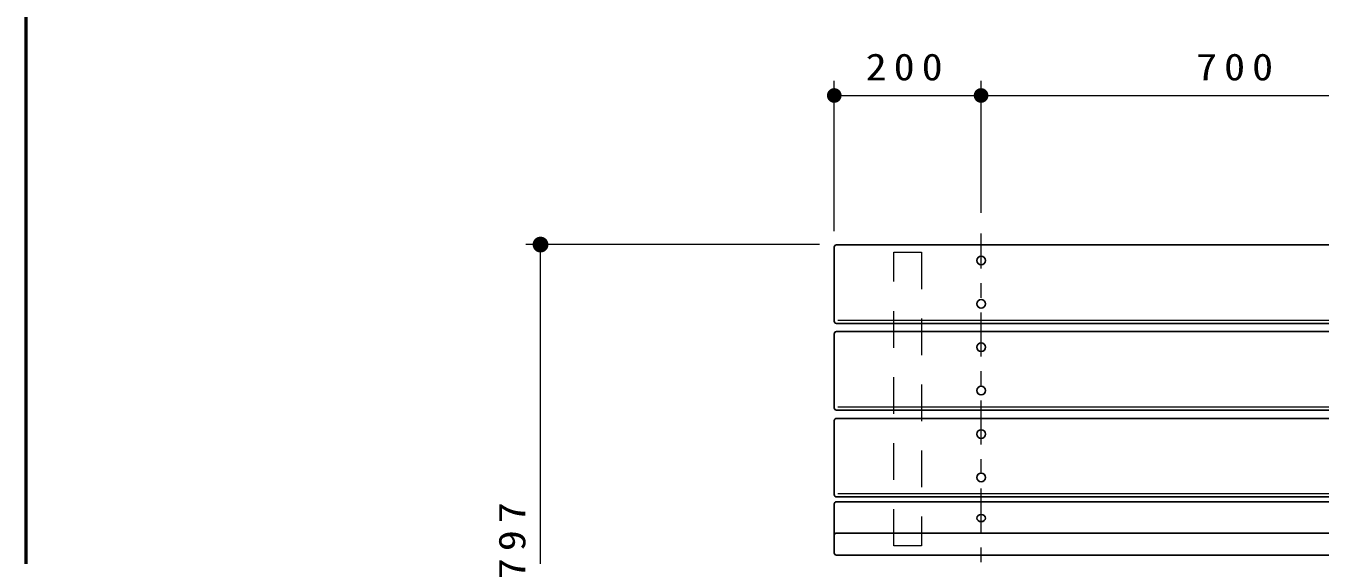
# Model space of a CAD drawing. Units: millimetres on the paper, scale 1:20. Extents: x -365 to 0, y -31 to 257.
# Drawn here: x -365 to -276.9, y 123.5 to 159.5 of the extents above; entities that cross this region are included whole.
import ezdxf

# ---------------------------------------------------------------- set-up
doc = ezdxf.new("R2010")
doc.units = ezdxf.units.MM
doc.linetypes.add('USER1', pattern=[4.5, 2.5, -2])
doc.linetypes.add('USER2', pattern=[6, 3, -1, 1, -1])
doc.layers.add('1_20', color=7, linetype='Continuous', lineweight=25)
doc.layers.add('NAKAMURA図枠', color=7, linetype='Continuous', lineweight=13)
doc.styles.add('ＭＳ ゴシック', font='')
doc.styles.get('ＭＳ ゴシック').set_extended_font_data('MS Gothic')

# ---------------------------------------------------------------- blocks, each defined once
blk = doc.blocks.new('filled_dot')
at = {"color": 0, "linetype": 'Continuous', "lineweight": -2, "const_width": 1.25}
blk.add_lwpolyline([(-0.625, 0, 1), (0.625, 0, 1)], format="xyb", close=True, dxfattribs=at)

msp = doc.modelspace()

# ---------------------------------------------------------------- linework, layer by layer
at = {"layer": '1_20', "lineweight": 13}
for p, q in [((-309.955, 145.549), (-309.955, 155.799)), ((-299.955, 146.799), (-299.955, 155.799)), ((-309.955, 154.799), (-299.955, 154.799)), ((-299.955, 154.799), (-264.955, 154.799)), ((-310.955, 144.645), (-330.955, 144.645)), ((-329.955, 104.795), (-329.955, 144.645)), ((-309.705, 139.497), (-220.105, 139.497)), ((-309.705, 133.591), (-220.105, 133.591)), ((-309.705, 127.685), (-220.105, 127.685))]:
    msp.add_line(p, q, dxfattribs=at)
at = {"layer": '1_20'}
for p, q in [((-309.805, 144.62), (-220.105, 144.62)), ((-309.955, 144.47), (-309.955, 139.426)), ((-309.805, 139.276), (-220.105, 139.276)), ((-309.955, 133.52), (-309.955, 138.565)), ((-309.805, 138.715), (-220.105, 138.715)), ((-309.805, 133.37), (-220.105, 133.37)), ((-309.955, 127.615), (-309.955, 132.659)), ((-309.805, 132.809), (-220.105, 132.809)), ((-309.955, 123.65), (-309.955, 126.982)), ((-309.805, 127.465), (-220.105, 127.465)), ((-309.805, 127.132), (-220.105, 127.132)), ((-309.805, 124.995), (-220.105, 124.995)), ((-309.805, 123.5), (-220.105, 123.5))]:
    msp.add_line(p, q, dxfattribs=at)
at = {"layer": '1_20', "linetype": 'USER2', "lineweight": 13}
msp.add_line((-299.955, 83.024), (-299.955, 145.409), dxfattribs=at)
at = {"layer": '1_20', "linetype": 'USER1', "lineweight": 13}
for p, q in [((-305.905, 124.12), (-305.905, 144.12)), ((-305.905, 144.12), (-304.005, 144.12)), ((-304.005, 144.12), (-304.005, 124.12)), ((-304.005, 124.12), (-305.905, 124.12))]:
    msp.add_line(p, q, dxfattribs=at)
at = {"layer": '1_20'}
for centre in [(-299.95, 143.557), (-299.955, 140.604), (-299.955, 137.651), (-299.955, 134.698), (-299.955, 131.745), (-299.955, 128.793)]:
    msp.add_circle(centre, 0.295, dxfattribs=at)
for centre, start, end in [((-309.805, 144.47), 90, 180), ((-309.805, 139.426), 180, 270), ((-309.805, 138.565), 90, 180), ((-309.805, 133.52), 180, 270), ((-309.805, 132.659), 90, 180), ((-309.805, 127.615), 180, 270), ((-309.805, 126.982), 90, 180), ((-309.805, 124.845), 90, 180), ((-309.805, 123.65), 180, 270)]:
    msp.add_arc(centre, 0.15, start, end, dxfattribs=at)
msp.add_ellipse((-299.955, 126.021), major_axis=(0.295, 0), ratio=0.821755, dxfattribs=at)
at = {"layer": 'NAKAMURA図枠', "lineweight": 50}
msp.add_line((-365, 257), (-365, 0), dxfattribs=at)

# ---------------------------------------------------------------- block references
at = {"layer": '1_20', "lineweight": 13, "xscale": 0.4, "yscale": 0.4}
msp.add_blockref('filled_dot', (-309.955, 154.799), dxfattribs=at)
at = {"layer": '1_20', "lineweight": 13}
for p, xscale, yscale, rotation in [((-299.955, 154.799), 0.4, 0.4, 180), ((-329.955, 144.645), 0.431, 0.431, 270)]:
    msp.add_blockref('filled_dot', p, dxfattribs=dict(at, xscale=xscale, yscale=yscale, rotation=rotation))

# ---------------------------------------------------------------- texts
at = {"layer": '1_20', "char_height": 1.833, "attachment_point": 8, "style": 'ＭＳ ゴシック'}
for s, insert in [('\\T1.33;\\W1.15;200', (-304.955, 155.799)), ('\\T1.33;\\W1.15;700', (-282.455, 155.799))]:
    msp.add_mtext(s, dxfattribs=dict(at, insert=insert))
at = {"layer": '1_20', "insert": (-330.955, 124.72), "char_height": 1.833, "attachment_point": 8, "rotation": 90, "style": 'ＭＳ ゴシック'}
msp.add_mtext('\\T1.33;\\W1.15;797', dxfattribs=at)

doc.saveas('drawing.dxf')
